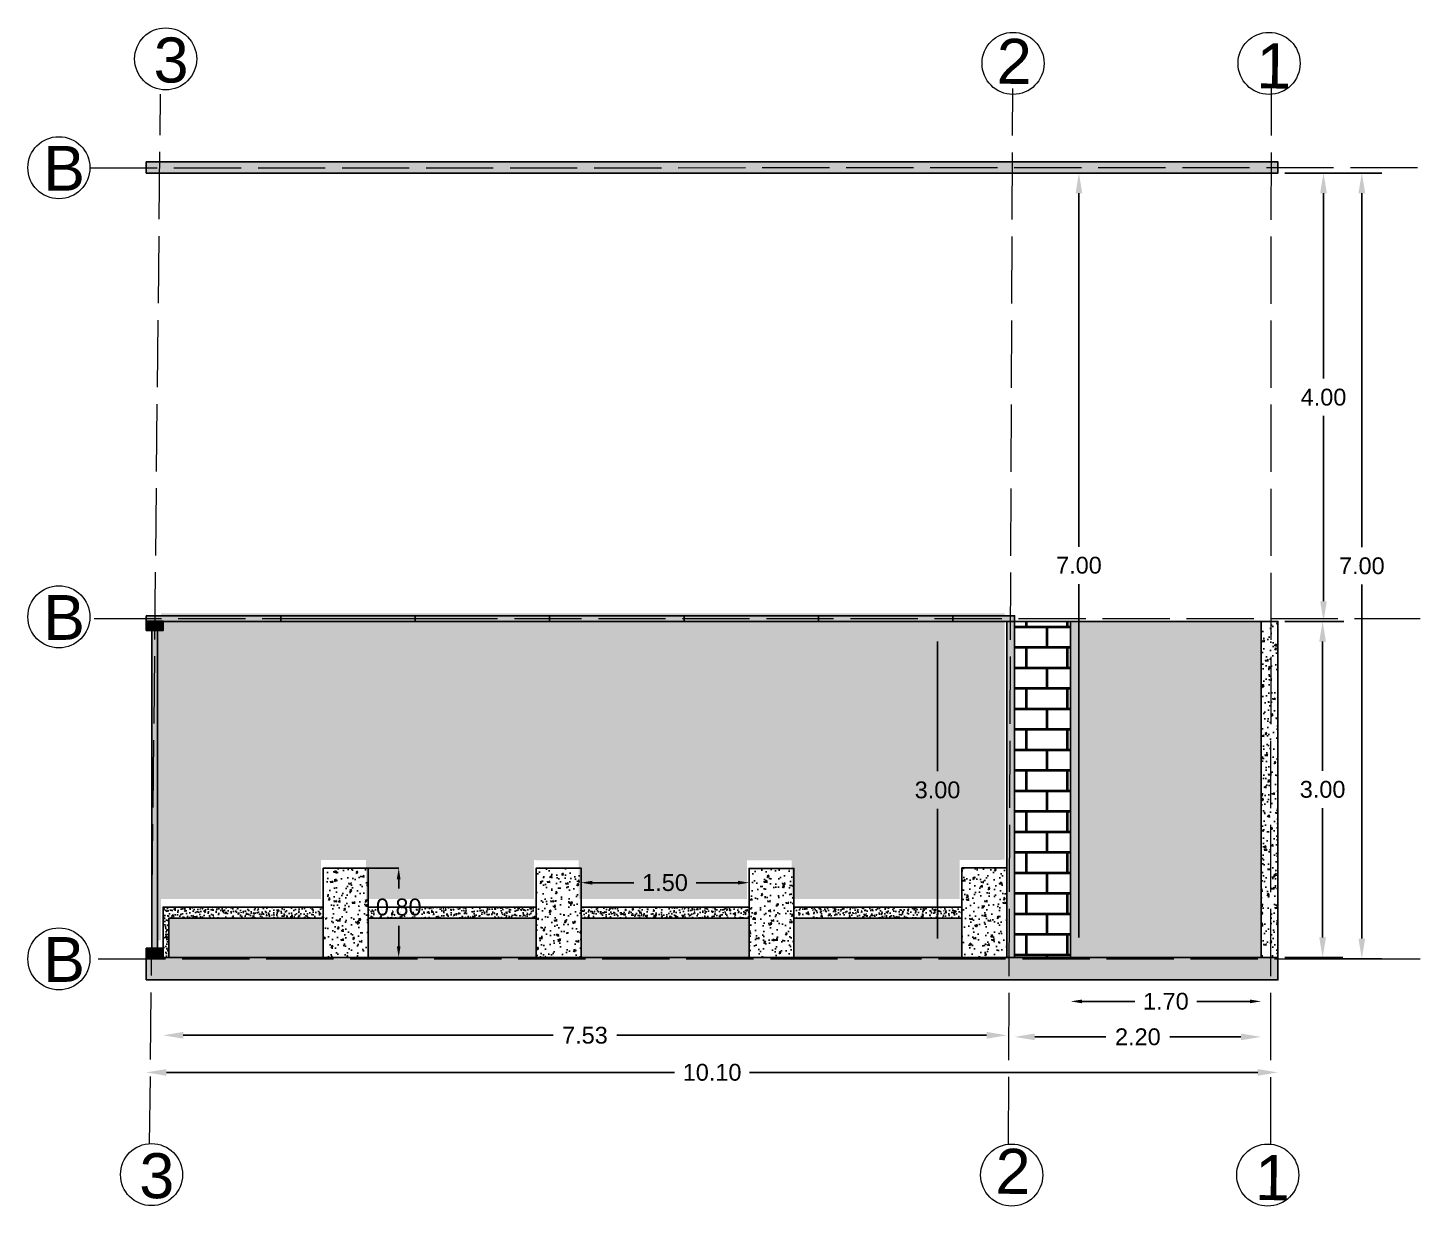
# Model space of a CAD drawing. Header units: millimetres. Extents: x 0 to 21977, y 2 to 7635.
# Drawn here: x 10981.78 to 10994.21, y 3781.55 to 3792.06 of the extents above; entities that cross this region are included whole.
import ezdxf

# ---------------------------------------------------------------- set-up
doc = ezdxf.new("R2010")
doc.units = ezdxf.units.MM
doc.linetypes.add('ACAD_ISO02W100', pattern=[15, 12, -3])
for name, color, linetype in [('CORTE', 254, 'Continuous'), ('MEDIDAS.', 144, 'Continuous'), ('MUROS ACABADOS', 142, 'Continuous')]:
    doc.layers.add(name, color=color, linetype=linetype)
doc.layers.add('COTAS', color=161, linetype='ACAD_ISO02W100', lineweight=20)
doc.styles.get("Standard").update_dxf_attribs({"font": 'arial.ttf'})
doc.dimstyles.get("Standard").update_dxf_attribs({"dimtxt": 0.15, "dimasz": 0.18, "dimexe": 0.18, "dimexo": 0.0625, "dimgap": 0.09, "dimtad": 0, "dimtih": 1, "dimtoh": 1, "dimzin": 0, "dimdsep": 46, "dimtxsty": 'Standard', "dimblk2": 'ARCHTICK', "dimcen": 0.09, "dimadec": 0, "dimazin": 0, "dimtfac": 1, "dimtofl": 0, "dimtmove": 0, "dimatfit": 3, "dimfxl": 1, "dimtolj": 1, "dimtzin": 0, "dimarcsym": 0})
pattern_1 = [(50, (16.25074, 0), (0.0910923345, -0.00796954277), [0.009525, -0.104775]), (355, (16.25074, 0), (-0.0176217107, 0.0955284226), [0.00762, -0.0838202921]), (100.4514447, (16.25833, -0.00066), (0.07347062355, 0.08755887596), [0.0080950044, -0.0890451223]), (46.1842, (16.25074, 0.0254), (0.1355395204, -0.021021164), [0.0142875, -0.1571625]), (96.6355576, (16.26204, 0.02365), (0.118702067, 0.1237130623), [0.0121425116, -0.133567804]), (351.1841512, (16.25074, 0.0254), (0.118702067, 0.1237130623), [0.0114299835, -0.125729866]), (21, (16.26344, 0.01905), (0.07580719563, -0.0511325991), [0.009525, -0.104775]), (326, (16.26344, 0.01905), (0.0309010142, 0.09209398306), [0.00762, -0.08382]), (71.451445, (16.26976, 0.01479), (0.10670820964, 0.04096138444), [0.0080950044, -0.0890449688]), (37.5, (16.250742, 0), (0.001544301625, 0.04227751944), [0, -0.082804, 0, -0.08509, 0, -0.0841375]), (7.5, (16.250742, 0), (0.03340983126, 0.05009028741), [0, -0.048514, 0, -0.080899, 0, -0.0320675]), (327.5, (16.22242, 0), (0.06779529758, -0.002864372), [0, -0.03175, 0, -0.09906, 0, -0.131445]), (317.5, (16.20972, 0), (0.0740645907, 0.01271324552), [0, -0.041275, 0, -0.065786, 0, -0.093345])]
pattern_2 = [(50, (16.25074, 0), (0.1639662021, -0.014345177), [0.017145, -0.188595]), (355, (16.25074, 0), (-0.0317190793, 0.1719511607), [0.013716, -0.1508765258]), (100.4514447, (16.2644, -0.0012), (0.1322471224, 0.1576059767), [0.014571008, -0.1602812201]), (46.1842, (16.25074, 0.04572), (0.2439711368, -0.037838095), [0.0257175, -0.2828925]), (96.6355576, (16.27107, 0.04257), (0.2136637206, 0.222683512), [0.021856521, -0.2404220473]), (351.1841512, (16.25074, 0.04572), (0.2136637207, 0.222683512), [0.0205739704, -0.2263137587]), (21, (16.2736, 0.03429), (0.1364529521, -0.0920386784), [0.017145, -0.188595]), (326, (16.2736, 0.03429), (0.0556218255, 0.1657691695), [0.013716, -0.150876]), (71.451445, (16.28497, 0.02662), (0.1920747774, 0.073730492), [0.014571008, -0.1602809438]), (37.5, (16.25074, 0), (0.00277974293, 0.076099535), [0, -0.1490472, 0, -0.153162, 0, -0.1514475]), (7.5, (16.25074, 0), (0.06013769626, 0.09016251734), [0, -0.0873252, 0, -0.1456182, 0, -0.0577215]), (327.5, (16.199765, 0), (0.12203153565, -0.0051558696), [0, -0.05715, 0, -0.178308, 0, -0.236601]), (317.5, (16.1769, 0), (0.1333162632, 0.0228838419), [0, -0.074295, 0, -0.1184148, 0, -0.168021])]

# ---------------------------------------------------------------- blocks, each defined once
blk = doc.blocks.new('*D143')
at = {"layer": 'Defpoints', "color": 0, "transparency": 16777216}
for p in [(10992.937, 3786.768), (10993.336, 3786.768), (10992.937, 3783.768)]:
    blk.add_point(p, dxfattribs=at)
at = {"layer": 'MEDIDAS.', "color": 0, "lineweight": -2, "transparency": 16777216}
for p, q in [((10992.999, 3786.768), (10993.516, 3786.768)), ((10993.336, 3786.588), (10993.336, 3785.434)), ((10993.336, 3783.948), (10993.336, 3785.101)), ((10992.999, 3783.768), (10993.516, 3783.768))]:
    blk.add_line(p, q, dxfattribs=at)
at = {"layer": 'MEDIDAS.', "color": 0, "transparency": 16777216}
for points in [[(10993.306, 3786.588), (10993.366, 3786.588), (10993.336, 3786.768)], [(10993.306, 3783.948), (10993.366, 3783.948), (10993.336, 3783.768)]]:
    blk.add_solid(points, dxfattribs=at)
at = {"layer": 'MEDIDAS.', "color": 0, "transparency": 16777216, "insert": (10993.336, 3785.268), "char_height": 0.15, "attachment_point": 5}
blk.add_mtext('\\A1;3.00', dxfattribs=at)
blk = doc.blocks.new('_ArchTick')
at = {"color": 0, "linetype": 'ByBlock', "const_width": 0.15}
blk.add_lwpolyline([(-0.5, -0.5), (0.5, 0.5)], dxfattribs=at)
blk = doc.blocks.new('*D144')
at = {"layer": 'Defpoints', "color": 0, "transparency": 16777216}
for p in [(10992.937, 3790.768), (10993.344, 3790.768), (10992.937, 3786.768)]:
    blk.add_point(p, dxfattribs=at)
at = {"layer": 'MEDIDAS.', "color": 0, "lineweight": -2, "transparency": 16777216}
for p, q in [((10992.999, 3790.768), (10993.524, 3790.768)), ((10993.344, 3790.588), (10993.344, 3788.934)), ((10993.344, 3786.948), (10993.344, 3788.601)), ((10992.999, 3786.768), (10993.524, 3786.768))]:
    blk.add_line(p, q, dxfattribs=at)
at = {"layer": 'MEDIDAS.', "color": 0, "transparency": 16777216}
for points in [[(10993.314, 3790.588), (10993.374, 3790.588), (10993.344, 3790.768)], [(10993.314, 3786.948), (10993.374, 3786.948), (10993.344, 3786.768)]]:
    blk.add_solid(points, dxfattribs=at)
at = {"layer": 'MEDIDAS.', "color": 0, "transparency": 16777216, "insert": (10993.344, 3788.768), "char_height": 0.15, "attachment_point": 5}
blk.add_mtext('\\A1;4.00', dxfattribs=at)
blk = doc.blocks.new('*D145')
at = {"layer": 'Defpoints', "color": 0, "transparency": 16777216}
for p in [(10992.937, 3790.768), (10993.686, 3790.768), (10992.937, 3783.757)]:
    blk.add_point(p, dxfattribs=at)
at = {"layer": 'MEDIDAS.', "color": 0, "lineweight": -2, "transparency": 16777216}
for p, q in [((10992.999, 3790.768), (10993.866, 3790.768)), ((10993.686, 3790.588), (10993.686, 3787.429)), ((10993.686, 3783.937), (10993.686, 3787.096)), ((10992.999, 3783.757), (10993.866, 3783.757))]:
    blk.add_line(p, q, dxfattribs=at)
at = {"layer": 'MEDIDAS.', "color": 0, "transparency": 16777216}
for points in [[(10993.656, 3790.588), (10993.716, 3790.588), (10993.686, 3790.768)], [(10993.656, 3783.937), (10993.716, 3783.937), (10993.686, 3783.757)]]:
    blk.add_solid(points, dxfattribs=at)
at = {"layer": 'MEDIDAS.', "color": 0, "transparency": 16777216, "insert": (10993.686, 3787.263), "char_height": 0.15, "attachment_point": 5}
blk.add_mtext('\\A1;7.00', dxfattribs=at)
blk = doc.blocks.new('*D146')
at = {"layer": 'Defpoints', "color": 0, "transparency": 16777216}
for p in [(10991.087, 3783.377), (10991.087, 3783.377), (10992.787, 3783.377)]:
    blk.add_point(p, dxfattribs=at)
at = {"layer": 'MEDIDAS.', "color": 0, "lineweight": -2, "transparency": 16777216}
for p, q in [((10991.187, 3783.377), (10991.659, 3783.377)), ((10992.687, 3783.377), (10992.214, 3783.377))]:
    blk.add_line(p, q, dxfattribs=at)
at = {"layer": 'MEDIDAS.', "color": 0, "transparency": 16777216}
for points in [[(10991.187, 3783.393), (10991.187, 3783.36), (10991.087, 3783.377)], [(10992.687, 3783.393), (10992.687, 3783.36), (10992.787, 3783.377)]]:
    blk.add_solid(points, dxfattribs=at)
at = {"layer": 'MEDIDAS.', "color": 0, "transparency": 16777216, "insert": (10991.937, 3783.377), "char_height": 0.15, "attachment_point": 5}
blk.add_mtext('\\A1;1.70', dxfattribs=at)
blk = doc.blocks.new('*D147')
at = {"layer": 'Defpoints', "color": 0, "transparency": 16777216}
for p in [(10990.587, 3783.06), (10990.587, 3783.06), (10992.787, 3783.06)]:
    blk.add_point(p, dxfattribs=at)
at = {"layer": 'MEDIDAS.', "color": 0, "lineweight": -2, "transparency": 16777216}
for p, q in [((10990.767, 3783.06), (10991.401, 3783.06)), ((10992.607, 3783.06), (10991.972, 3783.06))]:
    blk.add_line(p, q, dxfattribs=at)
at = {"layer": 'MEDIDAS.', "color": 0, "transparency": 16777216}
for points in [[(10990.767, 3783.09), (10990.767, 3783.03), (10990.587, 3783.06)], [(10992.607, 3783.09), (10992.607, 3783.03), (10992.787, 3783.06)]]:
    blk.add_solid(points, dxfattribs=at)
at = {"layer": 'MEDIDAS.', "color": 0, "transparency": 16777216, "insert": (10991.687, 3783.06), "char_height": 0.15, "attachment_point": 5}
blk.add_mtext('\\A1;2.20', dxfattribs=at)
blk = doc.blocks.new('*D148')
at = {"layer": 'Defpoints', "color": 0, "transparency": 16777216}
for p in [(10982.987, 3783.074), (10982.987, 3783.074), (10990.517, 3783.074)]:
    blk.add_point(p, dxfattribs=at)
at = {"layer": 'MEDIDAS.', "color": 0, "lineweight": -2, "transparency": 16777216}
for p, q in [((10983.167, 3783.074), (10986.468, 3783.074)), ((10990.337, 3783.074), (10987.036, 3783.074))]:
    blk.add_line(p, q, dxfattribs=at)
at = {"layer": 'MEDIDAS.', "color": 0, "transparency": 16777216}
for points in [[(10983.167, 3783.104), (10983.167, 3783.044), (10982.987, 3783.074)], [(10990.337, 3783.104), (10990.337, 3783.044), (10990.517, 3783.074)]]:
    blk.add_solid(points, dxfattribs=at)
at = {"layer": 'MEDIDAS.', "color": 0, "transparency": 16777216, "insert": (10986.752, 3783.074), "char_height": 0.15, "attachment_point": 5}
blk.add_mtext('\\A1;7.53', dxfattribs=at)
blk = doc.blocks.new('*D149')
at = {"layer": 'Defpoints', "color": 0, "transparency": 16777216}
for p in [(10982.837, 3782.743), (10982.837, 3782.743), (10992.937, 3782.743)]:
    blk.add_point(p, dxfattribs=at)
at = {"layer": 'MEDIDAS.', "color": 0, "lineweight": -2, "transparency": 16777216}
for p, q in [((10983.017, 3782.743), (10987.551, 3782.743)), ((10992.757, 3782.743), (10988.222, 3782.743))]:
    blk.add_line(p, q, dxfattribs=at)
at = {"layer": 'MEDIDAS.', "color": 0, "transparency": 16777216}
for points in [[(10983.017, 3782.773), (10983.017, 3782.713), (10982.837, 3782.743)], [(10992.757, 3782.773), (10992.757, 3782.713), (10992.937, 3782.743)]]:
    blk.add_solid(points, dxfattribs=at)
at = {"layer": 'MEDIDAS.', "color": 0, "transparency": 16777216, "insert": (10987.887, 3782.743), "char_height": 0.15, "attachment_point": 5}
blk.add_mtext('\\A1;10.10', dxfattribs=at)
blk = doc.blocks.new('*D170')
at = {"layer": 'Defpoints', "color": 0, "transparency": 16777216}
for p in [(10984.817, 3784.567), (10984.817, 3783.768), (10985.09, 3783.768)]:
    blk.add_point(p, dxfattribs=at)
at = {"layer": 'MEDIDAS.', "color": 0, "lineweight": -2, "transparency": 16777216}
for p, q in [((10984.817, 3784.567), (10985.09, 3784.567)), ((10985.09, 3784.467), (10985.09, 3784.384)), ((10985.09, 3783.868), (10985.09, 3784.051)), ((10984.817, 3783.768), (10985.09, 3783.768))]:
    blk.add_line(p, q, dxfattribs=at)
at = {"layer": 'MEDIDAS.', "color": 0, "transparency": 16777216}
for points in [[(10985.073, 3784.467), (10985.106, 3784.467), (10985.09, 3784.567)], [(10985.073, 3783.868), (10985.106, 3783.868), (10985.09, 3783.768)]]:
    blk.add_solid(points, dxfattribs=at)
at = {"layer": 'MEDIDAS.', "color": 0, "transparency": 16777216, "insert": (10985.09, 3784.218), "char_height": 0.15, "attachment_point": 5}
blk.add_mtext('\\A1;0.80', dxfattribs=at)
blk = doc.blocks.new('*D171')
at = {"layer": 'Defpoints', "color": 0, "transparency": 16777216}
for p in [(10988.217, 3784.436), (10986.717, 3784.218), (10988.217, 3784.218)]:
    blk.add_point(p, dxfattribs=at)
at = {"layer": 'MEDIDAS.', "color": 0, "lineweight": -2, "transparency": 16777216}
for p, q in [((10986.717, 3784.218), (10986.717, 3784.436)), ((10986.817, 3784.436), (10987.189, 3784.436)), ((10988.117, 3784.436), (10987.744, 3784.436)), ((10988.217, 3784.218), (10988.217, 3784.436))]:
    blk.add_line(p, q, dxfattribs=at)
at = {"layer": 'MEDIDAS.', "color": 0, "transparency": 16777216}
for points in [[(10986.817, 3784.453), (10986.817, 3784.419), (10986.717, 3784.436)], [(10988.117, 3784.453), (10988.117, 3784.419), (10988.217, 3784.436)]]:
    blk.add_solid(points, dxfattribs=at)
at = {"layer": 'MEDIDAS.', "color": 0, "transparency": 16777216, "insert": (10987.467, 3784.436), "char_height": 0.15, "attachment_point": 5}
blk.add_mtext('\\A1;1.50', dxfattribs=at)
blk = doc.blocks.new('*D172')
at = {"layer": 'Defpoints', "color": 0, "transparency": 16777216}
for p in [(10989.9, 3786.768), (10989.899, 3783.757), (10989.899, 3783.757)]:
    blk.add_point(p, dxfattribs=at)
at = {"layer": 'MEDIDAS.', "color": 0, "lineweight": -2, "transparency": 16777216}
for p, q in [((10989.9, 3786.768), (10989.899, 3786.768)), ((10989.899, 3786.588), (10989.899, 3785.43)), ((10989.899, 3783.937), (10989.899, 3785.096))]:
    blk.add_line(p, q, dxfattribs=at)
at = {"layer": 'MEDIDAS.', "color": 0, "transparency": 16777216}
for points in [[(10989.869, 3786.588), (10989.929, 3786.588), (10989.899, 3786.768)], [(10989.869, 3783.937), (10989.929, 3783.937), (10989.899, 3783.757)]]:
    blk.add_solid(points, dxfattribs=at)
at = {"layer": 'MEDIDAS.', "color": 0, "transparency": 16777216, "insert": (10989.899, 3785.263), "char_height": 0.15, "attachment_point": 5}
blk.add_mtext('\\A1;3.00', dxfattribs=at)
blk = doc.blocks.new('*D173')
at = {"layer": 'Defpoints', "color": 0, "transparency": 16777216}
for p in [(10991.095, 3790.768), (10991.161, 3790.768), (10991.087, 3783.768)]:
    blk.add_point(p, dxfattribs=at)
at = {"layer": 'MEDIDAS.', "color": 0, "lineweight": -2, "transparency": 16777216}
for p, q in [((10991.157, 3790.768), (10991.341, 3790.768)), ((10991.161, 3790.588), (10991.161, 3787.434)), ((10991.161, 3783.948), (10991.161, 3787.101)), ((10991.149, 3783.768), (10991.341, 3783.768))]:
    blk.add_line(p, q, dxfattribs=at)
at = {"layer": 'MEDIDAS.', "color": 0, "transparency": 16777216}
for points in [[(10991.131, 3790.588), (10991.191, 3790.588), (10991.161, 3790.768)], [(10991.131, 3783.948), (10991.191, 3783.948), (10991.161, 3783.768)]]:
    blk.add_solid(points, dxfattribs=at)
at = {"layer": 'MEDIDAS.', "color": 0, "transparency": 16777216, "insert": (10991.161, 3787.268), "char_height": 0.15, "attachment_point": 5}
blk.add_mtext('\\A1;7.00', dxfattribs=at)

msp = doc.modelspace()

# ---------------------------------------------------------------- hatches: boundary and pattern name
at = {"layer": 'MUROS ACABADOS'}
h = msp.add_hatch(color=254, dxfattribs=at)
h.dxf.hatch_style = 1
h.paths.add_polyline_path([(10982.837, 3790.868), (10982.837, 3790.768), (10992.937, 3790.768), (10992.937, 3790.868)])
h = msp.add_hatch(color=254, dxfattribs=at)
h.dxf.hatch_style = 1
h.paths.add_polyline_path([(10982.967, 3783.922), (10982.917, 3783.922), (10982.917, 3786.756), (10982.967, 3786.756), (10982.967, 3786.839), (10990.497, 3786.839), (10990.497, 3784.64), (10990.097, 3784.639), (10990.097, 3784.289), (10988.597, 3784.289), (10988.597, 3784.635), (10988.197, 3784.635), (10988.197, 3784.289), (10986.697, 3784.289), (10986.697, 3784.636), (10986.297, 3784.637), (10986.297, 3784.289), (10984.797, 3784.289), (10984.797, 3784.638), (10984.397, 3784.638), (10984.397, 3784.289), (10982.967, 3784.289)])
h = msp.add_hatch(color=253, dxfattribs=at)
h.dxf.hatch_style = 1
h.paths.add_polyline_path([(10982.837, 3786.818), (10984.037, 3786.818), (10984.037, 3786.768), (10982.837, 3786.768)])
h = msp.add_hatch(color=252, dxfattribs=at)
h.dxf.hatch_style = 1
h.paths.add_polyline_path([(10982.837, 3786.685), (10982.987, 3786.685), (10982.987, 3786.769), (10982.837, 3786.769)])
h = msp.add_hatch(color=253, dxfattribs=at)
h.dxf.hatch_style = 1
h.paths.add_polyline_path([(10984.037, 3786.818), (10985.237, 3786.818), (10985.237, 3786.768), (10984.037, 3786.768)])
h = msp.add_hatch(color=253, dxfattribs=at)
h.dxf.hatch_style = 1
h.paths.add_polyline_path([(10985.237, 3786.818), (10986.437, 3786.818), (10986.437, 3786.768), (10985.237, 3786.768)])
h = msp.add_hatch(color=253, dxfattribs=at)
h.dxf.hatch_style = 1
h.paths.add_polyline_path([(10986.437, 3786.818), (10987.637, 3786.818), (10987.637, 3786.768), (10986.437, 3786.768)])
h = msp.add_hatch(color=253, dxfattribs=at)
h.dxf.hatch_style = 1
h.paths.add_polyline_path([(10987.637, 3786.818), (10988.837, 3786.818), (10988.837, 3786.768), (10987.637, 3786.768)])
h = msp.add_hatch(color=253, dxfattribs=at)
h.dxf.hatch_style = 1
h.paths.add_polyline_path([(10988.837, 3786.818), (10990.037, 3786.818), (10990.037, 3786.768), (10988.837, 3786.768)])
h = msp.add_hatch(color=253, dxfattribs=at)
h.dxf.hatch_style = 1
h.paths.add_polyline_path([(10990.037, 3786.818), (10990.587, 3786.818), (10990.587, 3786.768), (10990.037, 3786.768)])
h = msp.add_hatch(color=250, dxfattribs=at)
h.dxf.hatch_style = 1
h.paths.add_polyline_path([(10990.587, 3783.768), (10990.517, 3783.768), (10990.517, 3786.768), (10990.587, 3786.768)])
h = msp.add_hatch(dxfattribs=at)
h.set_pattern_fill('AR-B816C', color=254, scale=0.0009)
h.set_pattern_definition([(0, (16.25074, 0), (0.18288, 0.18288), [0.3571875, -0.0085725]), (0, (16.06786, 0.00857), (0.18288, 0.18288), [0.3571875, -0.0085725]), (90, (16.25074, 0), (-0.18288, 0.18288), [-0.1914525, 0.1743075]), (90, (16.24217, 0), (-0.18288, 0.18288), [-0.1914525, 0.1743075])])
h.paths.add_polyline_path([(10991.087, 3786.768), (10991.087, 3783.768), (10990.587, 3783.768), (10990.587, 3786.768)])
h = msp.add_hatch(color=254, dxfattribs=at)
h.dxf.hatch_style = 1
h.paths.add_polyline_path([(10991.087, 3786.768), (10992.787, 3786.768), (10992.787, 3783.768), (10991.087, 3783.768)])
h = msp.add_hatch(dxfattribs=at)
h.set_pattern_fill('AR-CONC', color=40, scale=0.0009)
h.set_pattern_definition(pattern_2)
h.paths.add_polyline_path([(10992.937, 3783.768), (10992.787, 3783.768), (10992.787, 3786.768), (10992.937, 3786.768)])
h = msp.add_hatch(dxfattribs=at)
h.set_pattern_fill('DASH', color=161, scale=0.005, angle=130)
h.set_pattern_definition([(130, (16.250742, 0), (-0.022365208838, 0.00195670223), [0.015875, -0.015875])])
h.paths.add_polyline_path([(10982.937, 3783.851), (10982.887, 3783.851), (10982.887, 3786.685), (10982.937, 3786.685)])
h = msp.add_hatch(dxfattribs=at)
h.set_pattern_fill('AR-CONC', color=255, scale=0.0009)
h.set_pattern_definition(pattern_2)
h.paths.add_polyline_path([(10984.817, 3783.768), (10984.417, 3783.768), (10984.417, 3784.567), (10984.817, 3784.567)])
h = msp.add_hatch(dxfattribs=at)
h.set_pattern_fill('AR-CONC', color=255, scale=0.0009)
h.set_pattern_definition(pattern_2)
h.paths.add_polyline_path([(10986.317, 3783.768), (10986.717, 3783.768), (10986.717, 3784.566), (10986.317, 3784.566)])
h = msp.add_hatch(dxfattribs=at)
h.set_pattern_fill('AR-CONC', color=255, scale=0.0009)
h.set_pattern_definition(pattern_2)
h.paths.add_polyline_path([(10988.617, 3783.768), (10988.217, 3783.768), (10988.217, 3784.564), (10988.617, 3784.564)])
h = msp.add_hatch(dxfattribs=at)
h.set_pattern_fill('AR-CONC', color=255, scale=0.0009)
h.set_pattern_definition(pattern_2)
h.paths.add_polyline_path([(10990.517, 3783.768), (10990.117, 3783.768), (10990.117, 3784.568), (10990.517, 3784.569)])
h = msp.add_hatch(dxfattribs=at)
h.set_pattern_fill('AR-CONC', color=250, scale=0.0005)
h.set_pattern_definition(pattern_1)
h.paths.add_polyline_path([(10984.417, 3784.118), (10983.037, 3784.118), (10983.037, 3783.768), (10982.987, 3783.768), (10982.987, 3784.218), (10984.417, 3784.218)])
h = msp.add_hatch(dxfattribs=at)
h.set_pattern_fill('AR-CONC', color=250, scale=0.0005)
h.set_pattern_definition(pattern_1)
h.paths.add_polyline_path([(10984.817, 3784.118), (10984.817, 3784.218), (10986.317, 3784.218), (10986.317, 3784.118)])
h = msp.add_hatch(dxfattribs=at)
h.set_pattern_fill('AR-CONC', color=250, scale=0.0005)
h.set_pattern_definition(pattern_1)
h.paths.add_polyline_path([(10986.717, 3784.118), (10986.717, 3784.218), (10988.217, 3784.218), (10988.217, 3784.118)])
h = msp.add_hatch(dxfattribs=at)
h.set_pattern_fill('AR-CONC', color=250, scale=0.0005)
h.set_pattern_definition(pattern_1)
h.paths.add_polyline_path([(10988.617, 3784.118), (10988.617, 3784.218), (10990.117, 3784.218), (10990.117, 3784.118)])
h = msp.add_hatch(color=254, dxfattribs=at)
h.dxf.hatch_style = 1
h.paths.add_polyline_path([(10983.037, 3784.118), (10983.037, 3783.768), (10984.417, 3783.768), (10984.417, 3784.118)])
h = msp.add_hatch(color=254, dxfattribs=at)
h.dxf.hatch_style = 1
h.paths.add_polyline_path([(10984.817, 3784.118), (10984.817, 3783.768), (10986.317, 3783.768), (10986.317, 3784.118)])
h = msp.add_hatch(color=254, dxfattribs=at)
h.dxf.hatch_style = 1
h.paths.add_polyline_path([(10986.717, 3784.118), (10986.717, 3783.768), (10988.217, 3783.768), (10988.217, 3784.118)])
h = msp.add_hatch(color=254, dxfattribs=at)
h.dxf.hatch_style = 1
h.paths.add_polyline_path([(10988.617, 3784.118), (10988.617, 3783.768), (10990.117, 3783.768), (10990.117, 3784.118)])
h = msp.add_hatch(color=252, dxfattribs=at)
h.dxf.hatch_style = 1
h.paths.add_polyline_path([(10982.837, 3783.768), (10982.987, 3783.768), (10982.987, 3783.851), (10982.837, 3783.851)])
h = msp.add_hatch(color=250, dxfattribs=at)
h.dxf.hatch_style = 1
h.paths.add_polyline_path([(10982.837, 3783.568), (10992.937, 3783.568), (10992.937, 3783.768), (10982.837, 3783.768)])

# ---------------------------------------------------------------- linework, layer by layer
at = {"layer": 'CORTE'}
for points in [[(10982.837, 3790.868), (10982.837, 3790.768), (10992.937, 3790.768), (10992.937, 3790.868)], [(10982.837, 3786.818), (10984.037, 3786.818), (10984.037, 3786.768), (10982.837, 3786.768)], [(10982.837, 3786.685), (10982.987, 3786.685), (10982.987, 3786.769), (10982.837, 3786.769)], [(10984.037, 3786.818), (10985.237, 3786.818), (10985.237, 3786.768), (10984.037, 3786.768)], [(10985.237, 3786.818), (10986.437, 3786.818), (10986.437, 3786.768), (10985.237, 3786.768)], [(10986.437, 3786.818), (10987.637, 3786.818), (10987.637, 3786.768), (10986.437, 3786.768)], [(10987.637, 3786.818), (10988.837, 3786.818), (10988.837, 3786.768), (10987.637, 3786.768)], [(10988.837, 3786.818), (10990.037, 3786.818), (10990.037, 3786.768), (10988.837, 3786.768)], [(10990.037, 3786.818), (10990.587, 3786.818), (10990.587, 3786.768), (10990.037, 3786.768)], [(10991.087, 3786.768), (10991.087, 3783.768), (10990.587, 3783.768), (10990.587, 3786.768)], [(10982.937, 3783.851), (10982.887, 3783.851), (10982.887, 3786.685), (10982.937, 3786.685)], [(10982.837, 3783.768), (10982.987, 3783.768), (10982.987, 3783.851), (10982.837, 3783.851)]]:
    msp.add_lwpolyline(points, close=True, dxfattribs=at)
for points in [[(10982.837, 3786.818), (10990.587, 3786.818)], [(10982.837, 3786.766), (10982.837, 3786.816)], [(10982.837, 3786.769), (10990.517, 3786.768)], [(10982.987, 3783.851), (10982.937, 3783.851), (10982.937, 3786.685), (10982.987, 3786.685), (10982.987, 3786.769), (10990.517, 3786.768), (10990.517, 3784.569), (10990.117, 3784.568), (10990.117, 3784.218), (10988.617, 3784.218), (10988.617, 3784.564), (10988.217, 3784.564), (10988.217, 3784.218), (10986.717, 3784.218), (10986.717, 3784.566), (10986.317, 3784.566), (10986.317, 3784.218), (10984.817, 3784.218), (10984.817, 3784.567), (10984.417, 3784.567), (10984.417, 3784.218), (10982.987, 3784.218), (10982.987, 3783.851)], [(10984.037, 3786.768), (10984.037, 3786.818)], [(10985.237, 3786.768), (10985.237, 3786.818)], [(10986.437, 3786.768), (10986.437, 3786.818)], [(10987.637, 3786.768), (10987.637, 3786.818)], [(10988.837, 3786.768), (10988.837, 3786.818)], [(10990.037, 3786.768), (10990.037, 3786.818)], [(10990.587, 3786.818), (10990.587, 3786.768)], [(10991.087, 3786.768), (10992.787, 3786.768), (10992.787, 3783.768), (10991.087, 3783.768), (10991.087, 3786.768)], [(10992.787, 3786.768), (10992.787, 3783.768)], [(10983.037, 3784.118), (10983.037, 3783.768), (10984.417, 3783.768), (10984.417, 3784.118), (10983.037, 3784.118)], [(10984.817, 3784.118), (10984.817, 3783.768), (10986.317, 3783.768), (10986.317, 3784.118), (10984.937, 3784.118)], [(10986.717, 3784.118), (10986.717, 3783.768), (10988.217, 3783.768), (10988.217, 3784.118), (10986.837, 3784.118)], [(10988.617, 3784.118), (10988.617, 3783.768), (10990.117, 3783.768), (10990.117, 3784.118), (10988.737, 3784.118)]]:
    msp.add_lwpolyline(points, dxfattribs=at)
at = {"layer": 'CORTE', "color": 250}
for points in [[(10990.587, 3783.768), (10990.517, 3783.768), (10990.517, 3786.768), (10990.587, 3786.768)], [(10984.817, 3783.768), (10984.417, 3783.768), (10984.417, 3784.567), (10984.817, 3784.567)], [(10986.317, 3783.768), (10986.717, 3783.768), (10986.717, 3784.566), (10986.317, 3784.566)], [(10988.617, 3783.768), (10988.217, 3783.768), (10988.217, 3784.564), (10988.617, 3784.564)], [(10982.837, 3783.568), (10992.937, 3783.568), (10992.937, 3783.768), (10982.837, 3783.768)]]:
    msp.add_lwpolyline(points, close=True, dxfattribs=at)
at = {"layer": 'CORTE', "color": 41, "true_color": 0xffda6b}
msp.add_lwpolyline([(10992.937, 3783.768), (10992.787, 3783.768), (10992.787, 3786.768), (10992.937, 3786.768)], close=True, dxfattribs=at)
at = {"layer": 'CORTE', "color": 250}
msp.add_lwpolyline([(10990.517, 3783.768), (10990.117, 3783.768), (10990.117, 3784.568), (10990.517, 3784.569), (10990.517, 3783.768)], dxfattribs=at)
at = {"layer": 'CORTE', "color": 255}
for points in [[(10984.417, 3784.118), (10983.037, 3784.118), (10983.037, 3783.768), (10982.987, 3783.768), (10982.987, 3784.218), (10984.417, 3784.218)], [(10984.817, 3784.118), (10984.817, 3784.218), (10986.317, 3784.218), (10986.317, 3784.118)], [(10986.717, 3784.118), (10986.717, 3784.218), (10988.217, 3784.218), (10988.217, 3784.118)], [(10988.617, 3784.118), (10988.617, 3784.218), (10990.117, 3784.218), (10990.117, 3784.118)]]:
    msp.add_lwpolyline(points, close=True, dxfattribs=at)
at = {"layer": 'COTAS', "color": 164, "ltscale": 0.05}
for points in [[(10982.867, 3782.107), (10982.964, 3791.471)], [(10990.533, 3782.103), (10990.57, 3791.523)], [(10992.873, 3782.102), (10992.879, 3791.523)], [(10982.334, 3790.815), (10994.207, 3790.818)], [(10982.372, 3786.793), (10994.207, 3786.793)], [(10984.077, 3786.794), (10985.777, 3786.794)], [(10982.407, 3783.757), (10994.207, 3783.757)]]:
    msp.add_lwpolyline(points, dxfattribs=at)
at = {"layer": 'COTAS', "color": 164}
for centre in [(10983.01, 3791.787), (10990.573, 3791.747), (10992.858, 3791.747), (10982.057, 3790.816), (10982.057, 3786.808), (10982.057, 3783.756), (10982.884, 3781.831), (10990.561, 3781.827), (10992.846, 3781.827)]:
    msp.add_circle(centre, 0.277, dxfattribs=at)

# ---------------------------------------------------------------- texts
at = {"layer": 'COTAS', "color": 164, "char_height": 0.402, "attachment_point": 1, "rotation": 359.3135}
for s, insert in [('3', (10982.905, 3791.98)), ('2', (10990.43, 3791.968)), ('1', (10992.748, 3791.927)), ('3', (10982.778, 3782.024)), ('2', (10990.419, 3782.063)), ('1', (10992.736, 3782.007))]:
    msp.add_mtext(s, dxfattribs=dict(at, insert=insert))
at = {"layer": 'COTAS', "color": 164, "char_height": 0.4, "attachment_point": 1}
for insert in [(10981.917, 3791.011), (10981.917, 3787.003), (10981.917, 3783.951)]:
    msp.add_mtext_dynamic_manual_height_columns('B', width=0.04813, gutter_width=12.5, heights=[0], dxfattribs=dict(at, insert=insert))

# ---------------------------------------------------------------- dimensions: what is measured, and where the dimension line sits
at = {"layer": 'MEDIDAS.'}
for base, p1, p2, picture, middle in [((10991.161, 3790.768), (10991.087, 3783.768), (10991.095, 3790.768), '*D173', (10991.161, 3787.268)), ((10993.344, 3790.768), (10992.937, 3786.768), (10992.937, 3790.768), '*D144', (10993.344, 3788.768))]:
    dim = msp.add_linear_dim(base=base, p1=p1, p2=p2, angle=90, dimstyle='Standard', dxfattribs=at)
    dim.commit()
    dim.dimension.update_dxf_attribs({"geometry": picture, "text_midpoint": middle})
dim = msp.add_linear_dim(base=(10993.686, 3790.768), p1=(10992.937, 3783.757), p2=(10992.937, 3790.768), angle=90, text='7.00', dimstyle='Standard', dxfattribs=at)
dim.commit()
dim.dimension.update_dxf_attribs({"geometry": '*D145', "text_midpoint": (10993.686, 3787.263)})
dim = msp.add_linear_dim(base=(10989.899, 3783.757), p1=(10989.9, 3786.768), p2=(10989.899, 3783.757), angle=90, text='3.00', dimstyle='Standard', override={"dimexe": 0, "dimexo": 0}, dxfattribs=at)
dim.commit()
dim.dimension.update_dxf_attribs({"geometry": '*D172', "text_midpoint": (10989.899, 3785.263)})
dim = msp.add_linear_dim(base=(10993.336, 3786.768), p1=(10992.937, 3783.768), p2=(10992.937, 3786.768), angle=90, dimstyle='Standard', dxfattribs=at)
dim.commit()
dim.dimension.update_dxf_attribs({"geometry": '*D143', "text_midpoint": (10993.336, 3785.268), "dimtype": 160})
dim = msp.add_linear_dim(base=(10985.09, 3783.768), p1=(10984.817, 3784.567), p2=(10984.817, 3783.768), angle=90, dimstyle='Standard', override={"dimasz": 0.1, "dimexe": 0, "dimexo": 0}, dxfattribs=at)
dim.commit()
dim.dimension.update_dxf_attribs({"geometry": '*D170', "text_midpoint": (10985.09, 3784.218), "dimtype": 160})
for base, p1, p2, override, picture, middle in [((10988.217, 3784.436), (10986.717, 3784.218), (10988.217, 3784.218), {"dimasz": 0.1, "dimexe": 0, "dimexo": 0}, '*D171', (10987.467, 3784.436)), ((10982.837, 3782.743), (10992.937, 3782.743), (10982.837, 3782.743), {"dimexe": 0, "dimexo": 0}, '*D149', (10987.887, 3782.743))]:
    dim = msp.add_linear_dim(base=base, p1=p1, p2=p2, dimstyle='Standard', override=override, dxfattribs=at)
    dim.commit()
    dim.dimension.update_dxf_attribs({"geometry": picture, "text_midpoint": middle})
for base, p1, p2, override, picture, middle in [((10991.087, 3783.377), (10992.787, 3783.377), (10991.087, 3783.377), {"dimasz": 0.1, "dimexe": 0, "dimexo": 0}, '*D146', (10991.937, 3783.377)), ((10982.987, 3783.074), (10990.517, 3783.074), (10982.987, 3783.074), {"dimexe": 0, "dimexo": 0}, '*D148', (10986.752, 3783.074)), ((10990.587, 3783.06), (10992.787, 3783.06), (10990.587, 3783.06), {"dimexe": 0, "dimexo": 0}, '*D147', (10991.687, 3783.06))]:
    dim = msp.add_linear_dim(base=base, p1=p1, p2=p2, dimstyle='Standard', override=override, dxfattribs=at)
    dim.commit()
    dim.dimension.update_dxf_attribs({"geometry": picture, "text_midpoint": middle, "dimtype": 160})

doc.saveas('drawing.dxf')
